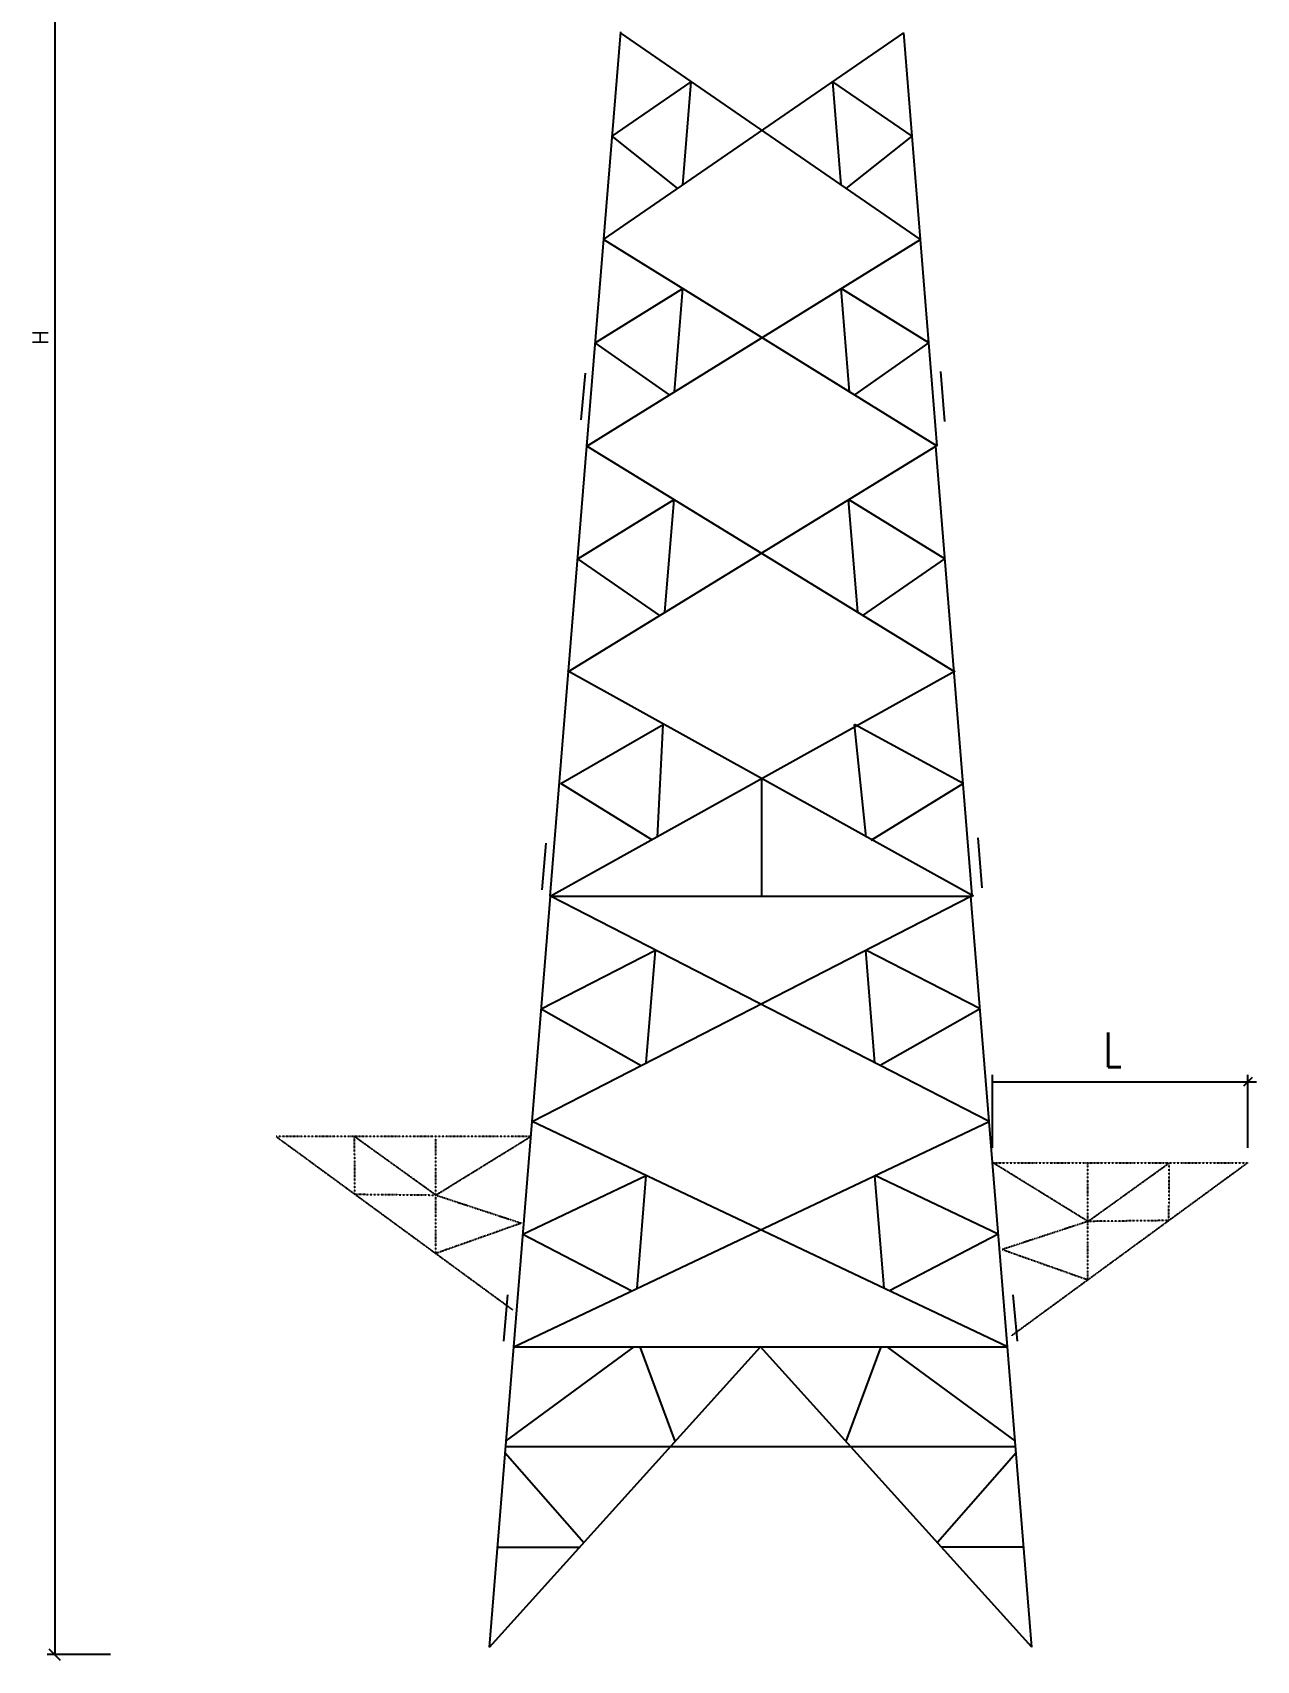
# Model space of a CAD drawing. Header units: millimetres. Extents: x -25344 to 8674, y -19679 to 18215.
# Drawn here: x -25306 to -9177, y -19679 to 1775 of the extents above; entities that cross this region are included whole.
import ezdxf

# ---------------------------------------------------------------- set-up
doc = ezdxf.new("R2010")
doc.units = ezdxf.units.MM
doc.linetypes.add('DASHDOTX2', pattern=[2, 1, -0.5, 0, -0.5])
for name, color, linetype in [('4', 2, 'DASHDOTX2'), ('基本图元层', 7, 'Continuous'), ('尺寸标注层', 7, 'Continuous'), ('标注', 7, 'Continuous')]:
    doc.layers.add(name, color=color, linetype=linetype)
doc.styles.get("Standard").update_dxf_attribs({"font": 'txt', "bigfont": 'gbcbig.shx'})

msp = doc.modelspace()

# ---------------------------------------------------------------- linework, layer by layer
for p, q in [((-18001.627, -3674.777), (-17553.837, 1784.909)), ((-17780.611, -952.53), (-13826.002, 1769.717)), ((-13604.986, -952.53), (-17559.595, 1769.717)), ((-13383.97, -3674.777), (-13826.002, 1769.717)), ((-17670.103, 408.594), (-16626.197, 1127.191)), ((-16736.705, -233.933), (-16626.197, 1127.191)), ((-14648.892, -233.933), (-14759.4, 1127.191)), ((-13715.494, 408.594), (-14759.4, 1127.191)), ((-16801.723, -278.69), (-17670.103, 408.594)), ((-14583.874, -278.69), (-13715.494, 408.594)), ((-18001.627, -3674.777), (-13604.986, -952.53)), ((-13383.97, -3674.777), (-17780.611, -952.53)), ((-17891.119, -2313.653), (-16736.705, -1598.88)), ((-16847.213, -2960.004), (-16736.705, -1598.88)), ((-14538.384, -2960.004), (-14648.892, -1598.88)), ((-13494.478, -2313.653), (-14648.892, -1598.88)), ((-16914.325, -3001.557), (-17891.119, -2313.653)), ((-14471.272, -3001.557), (-13494.478, -2313.653)), ((-18075.598, -3328.362), (-18021.393, -2715.453)), ((-13342.801, -2693.448), (-13288.596, -3349.72)), ((-18483.192, -9608.17), (-18001.627, -3674.777)), ((-18242.658, -6644.529), (-13403.704, -3674.777)), ((-13162.673, -6644.529), (-18001.627, -3674.777)), ((-12922.892, -9598.883), (-13403.704, -3674.777)), ((-18122.145, -5159.688), (-16852.146, -4380.233)), ((-16972.661, -5865.11), (-16852.146, -4380.233)), ((-13283.186, -5159.688), (-14553.184, -4380.233)), ((-14432.669, -5865.11), (-14553.184, -4380.233)), ((-17039.937, -5906.397), (-18122.145, -5159.688)), ((-14365.394, -5906.397), (-13283.186, -5159.688)), ((-18483.143, -9608.17), (-13147.186, -6638.417)), ((-12906.155, -9608.17), (-18258.144, -6638.417)), ((-18346.598, -8123.329), (-16996.437, -7343.874)), ((-17068.855, -8828.751), (-16996.437, -7343.874)), ((-14320.443, -8828.751), (-14473.023, -7343.874)), ((-13042.7, -8123.329), (-14473.023, -7343.874)), ((-17136.131, -8870.038), (-18346.598, -8123.329)), ((-15698.832, -8058.548), (-15698.832, -9605.023)), ((-14253.167, -8870.038), (-13042.7, -8123.329)), ((-18592.248, -9523.265), (-18538.044, -8910.356)), ((-12850.753, -8839.185), (-12796.548, -9495.458)), ((-18964.88, -15544.684), (-18482.888, -9605.023)), ((-18723.884, -12574.853), (-12940.713, -9605.023)), ((-18483.143, -9608.17), (-12919.938, -9608.17)), ((-12699.717, -12574.853), (-18482.888, -9605.023)), ((-18482.888, -9605.023), (-12940.713, -9605.023)), ((-12458.72, -15544.684), (-12940.713, -9605.023)), ((-18603.386, -11089.938), (-17097.344, -10316.54)), ((-17217.842, -11801.456), (-17097.344, -10316.54)), ((-12820.215, -11089.938), (-14326.257, -10316.54)), ((-14205.758, -11801.456), (-14326.257, -10316.54)), ((-18603.386, -11089.938), (-17288.059, -11837.515)), ((-12820.215, -11089.938), (-14135.541, -11837.515)), ((-18964.88, -15544.684), (-12699.717, -12574.853)), ((-12458.72, -15544.684), (-18723.884, -12574.853)), ((-18844.382, -14059.769), (-17217.842, -13288.751)), ((-17338.34, -14773.667), (-17217.842, -13288.751)), ((-12579.218, -14059.769), (-14205.758, -13288.751)), ((-14085.26, -14773.667), (-14205.758, -13288.751)), ((-18844.382, -14059.769), (-17409.667, -14807.477)), ((-12579.218, -14059.769), (-14013.933, -14807.477)), ((-19095.946, -15472.002), (-19041.742, -14859.093)), ((-12327.654, -15472.002), (-12381.859, -14859.093)), ((-19286.538, -19504.485), (-18964.88, -15544.684)), ((-19286.538, -19504.485), (-15711.8, -15544.684)), ((-19065.698, -16785.811), (-17377.807, -15544.684)), ((-18964.88, -15544.684), (-12458.72, -15544.684)), ((-16837.143, -16791.247), (-17298.873, -15544.684)), ((-12137.063, -19504.485), (-15711.8, -15544.684)), ((-14586.458, -16791.247), (-14124.727, -15544.684)), ((-12357.902, -16785.811), (-14045.793, -15544.684)), ((-12137.063, -19504.485), (-12458.72, -15544.684)), ((-19078.48, -16943.16), (-18042.184, -18126.092)), ((-12351.512, -16864.485), (-19072.089, -16864.485)), ((-12345.121, -16943.16), (-13381.417, -18126.092)), ((-19179.329, -18184.683), (-18095.078, -18184.683)), ((-12244.271, -18184.683), (-13328.523, -18184.683))]:
    msp.add_line(p, q)
at = {"color": 7, "linetype": 'Continuous'}
msp.add_line((-9234.414, -11998.657), (-9348.375, -12112.619), dxfattribs=at)
at = {"color": 0, "linetype": 'ByBlock'}
msp.add_line((-24939.148, -19679.262), (-25086.383, -19532.027), dxfattribs=at)
at = {"layer": '4', "color": 0}
for p, q in [((-18744.078, -12776.274), (-22094.543, -12776.274)), ((-22094.543, -12776.274), (-18982.361, -15055.502)), ((-21058.87, -13534.756), (-21062.778, -12776.274)), ((-19992.125, -13546.134), (-21062.778, -12776.274)), ((-19992.125, -14315.995), (-19992.125, -12776.274)), ((-19992.125, -13546.134), (-18744.078, -12776.274)), ((-12645.606, -13123.428), (-9295.14, -13123.428)), ((-11397.559, -13893.288), (-12645.606, -13123.428)), ((-9295.14, -13123.428), (-12407.323, -15402.656)), ((-11397.559, -14663.148), (-11397.559, -13123.428)), ((-11397.559, -13893.288), (-10326.906, -13123.428)), ((-10330.813, -13881.91), (-10326.906, -13123.428)), ((-21058.87, -13534.756), (-19992.125, -13546.134)), ((-19992.125, -13546.134), (-18865.33, -13915.888)), ((-18863.219, -13915.888), (-19992.125, -14315.995)), ((-11397.559, -13893.288), (-12524.353, -14263.042)), ((-10330.813, -13881.91), (-11397.559, -13893.288)), ((-12526.464, -14263.042), (-11397.559, -14663.148))]:
    msp.add_line(p, q, dxfattribs=at)
at = {"layer": '基本图元层', "color": 0}
msp.add_line((-25012.766, -1412.935), (-25012.766, -19602.728), dxfattribs=at)
at = {"layer": '尺寸标注层', "color": 7}
for p, q in [((-12656.279, -12922.584), (-12656.279, -11960.67)), ((-9291.394, -12922.584), (-9291.394, -11960.67)), ((-12656.279, -12055.638), (-9291.394, -12055.638)), ((-9291.394, -12055.638), (-9177.433, -12055.638))]:
    msp.add_line(p, q, dxfattribs=at)
at = {"layer": '标注', "color": 0, "lineweight": 25}
for p, q in [((-25012.766, 2032.765), (-25012.766, 560.417)), ((-25012.766, 560.417), (-25012.766, -1412.935)), ((-24279.497, -19602.728), (-25115.585, -19602.728))]:
    msp.add_line(p, q, dxfattribs=at)

# ---------------------------------------------------------------- texts
at = {"color": 7, "width": 0.7}
msp.add_text('L', height=455.846, dxfattribs=at).set_placement((-11184.861, -11860.295))
at = {"layer": '标注', "color": 0}
msp.add_text('H', height=206.299, rotation=90, dxfattribs=at).set_placement((-25100.2, -2340.096))

doc.saveas('drawing.dxf')
